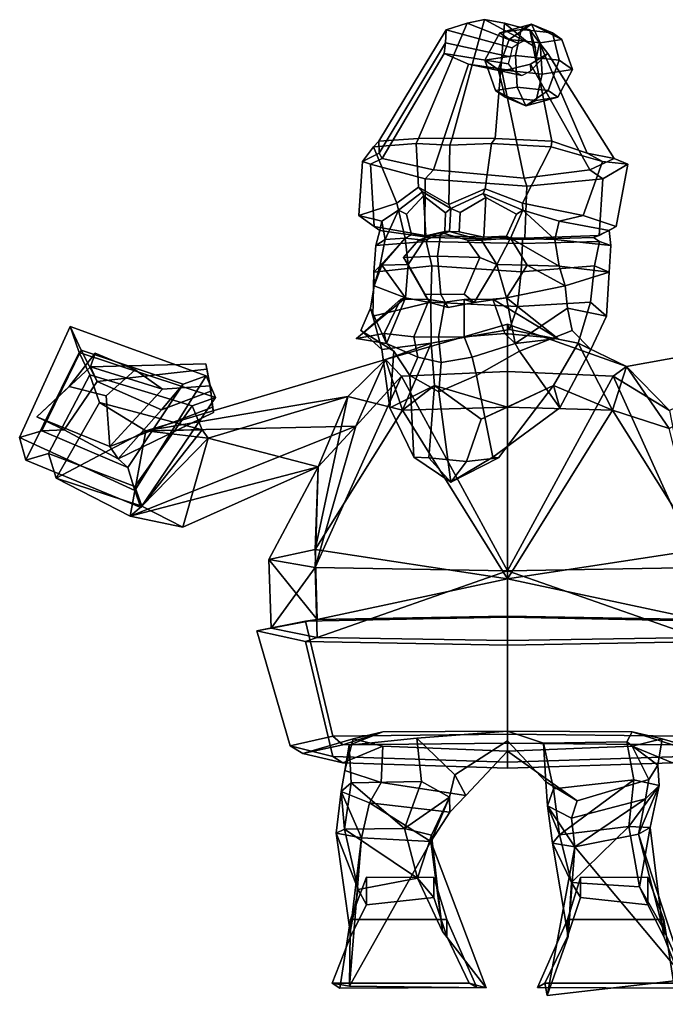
# Model space of a CAD drawing. Extents: x -241 to 240, y -157 to 321.
# Drawn here: x -240.7 to 76.1, y -156.7 to 321 of the extents above; entities that cross this region are included whole.
import ezdxf

# ---------------------------------------------------------------- set-up
doc = ezdxf.new("R2010")
doc.units = 0

msp = doc.modelspace()

# ---------------------------------------------------------------- linework, layer by layer
for p in [(-75.624939, 164.923309, 77.354546), (22.999159, 164.923309, 110.379585)]:
    msp.add_point(p)
for points in [[(-28.839527, 262.85379, 100.141022), (-12.964229, 320.978363, 52.643757), (-21.474333, 319.139984, 47.740852), (-45.243187, 262.733826, 86.808311)], [(-28.839527, 262.85379, 100.141022), (-7.7148, 262.733826, 99.374985), (-3.217687, 319.139984, 53.854233), (-12.964229, 320.978363, 52.643757)], [(6.503315, 310.490112, -5.656242), (3.861973, 309.255585, -6.25705), (-21.474333, 319.139984, 47.740852), (-12.964229, 320.978363, 52.643757)], [(6.503315, 310.490112, -5.656242), (-12.964229, 320.978363, 52.643757), (-3.217687, 319.139984, 53.854233), (8.973834, 309.255585, -4.545302)], [(-64.718674, 261.456726, 66.675636), (-45.243187, 262.733826, 86.808311), (-21.474333, 319.139984, 47.740852), (-31.727959, 315.989929, 40.789124)], [(-64.519157, 255.542114, 37.608246), (-64.718674, 261.456726, 66.675636), (-31.727959, 315.989929, 40.789124), (-32.086113, 309.501831, 33.422832)], [(0.547995, 307.140228, -6.880695), (-0.464653, 302.783264, -6.218626), (-32.086113, 309.501831, 33.422832), (-31.727959, 315.989929, 40.789124)], [(3.861973, 309.255585, -6.25705), (0.547995, 307.140228, -6.880695), (-31.727959, 315.989929, 40.789124), (-21.474333, 319.139984, 47.740852)], [(2.130138, 303.37088, 7.435005), (5.049961, 316.16214, -1.284581), (-5.541627, 314.533813, -12.513271), (-12.848656, 301.068085, -8.44475)], [(19.957224, 261.456726, 95.030014), (9.154582, 315.989929, 54.478962), (-3.217687, 319.139984, 53.854233), (-7.7148, 262.733826, 99.374985)], [(5.049961, 316.16214, -1.284581), (10.091737, 318.762573, -16.34104), (-5.541627, 314.533813, -12.513271)], [(-5.541627, 314.533813, -12.513271), (10.091737, 318.762573, -16.34104), (-0.91558, 311.277161, -26.328226)], [(8.973834, 309.255585, -4.545302), (-3.217687, 319.139984, 53.854233), (9.154582, 315.989929, 54.478962), (11.995106, 307.140228, -3.047538)], [(10.091737, 318.762573, -16.34104), (14.302074, 309.648804, -28.914547), (-0.91558, 311.277161, -26.328226)], [(2.130138, 303.37088, 7.435005), (23.651134, 301.068085, 3.777499), (20.267628, 314.533813, -3.870835), (5.049961, 316.16214, -1.284581)], [(5.049961, 316.16214, -1.284581), (20.267628, 314.533813, -3.870835), (10.091737, 318.762573, -16.34104)], [(37.302086, 255.542114, 71.703873), (13.876432, 309.501831, 48.813751), (9.154582, 315.989929, 54.478962), (19.957224, 261.456726, 95.030014)], [(11.995106, 307.140228, -3.047538), (9.154582, 315.989929, 54.478962), (13.876432, 309.501831, 48.813751), (12.40486, 302.783264, -1.909166)], [(10.091737, 318.762573, -16.34104), (24.893675, 311.277161, -17.685789), (14.302074, 309.648804, -28.914547)], [(20.267628, 314.533813, -3.870835), (24.893675, 311.277161, -17.685789), (10.091737, 318.762573, -16.34104)], [(-12.848656, 301.068085, -8.44475), (-5.541627, 314.533813, -12.513271), (-0.91558, 311.277161, -26.328226), (-6.306412, 296.462463, -27.982121)], [(-0.91558, 311.277161, -26.328226), (14.302074, 309.648804, -28.914547), (15.214598, 294.159637, -31.639652), (-6.306412, 296.462463, -27.982121)], [(24.893675, 311.277161, -17.685789), (30.193378, 296.462433, -15.759872), (15.214598, 294.159637, -31.639652), (14.302074, 309.648804, -28.914547)], [(23.651134, 301.068085, 3.777499), (30.193378, 296.462433, -15.759872), (24.893675, 311.277161, -17.685789), (20.267628, 314.533813, -3.870835)], [(-63.1446, 252.881866, 13.757261), (-64.519157, 255.542114, 37.608246), (-32.086113, 309.501831, 33.422832), (-32.651588, 304.26825, 27.388254)], [(-0.464653, 302.783264, -6.218626), (-1.358938, 299.268768, -5.710503), (-32.651588, 304.26825, 27.388254), (-32.086113, 309.501831, 33.422832)], [(12.40486, 302.783264, -1.909166), (13.876432, 309.501831, 48.813751), (17.961855, 304.26825, 44.336563), (12.812825, 299.268768, -0.964974)], [(50.56757, 252.881866, 51.83466), (17.961855, 304.26825, 44.336563), (13.876432, 309.501831, 48.813751), (37.302086, 255.542114, 71.703873)], [(-37.932961, 247.394714, 0.155358), (-63.1446, 252.881866, 13.757261), (-32.651588, 304.26825, 27.388254), (-20.768167, 299.152283, 25.653677)], [(-1.358938, 299.268768, -5.710503), (1.249002, 295.833252, -4.04776), (-20.768167, 299.152283, 25.653677), (-32.651588, 304.26825, 27.388254)], [(2.130138, 303.37088, 7.435005), (-12.848656, 301.068085, -8.44475), (-7.548937, 286.253387, -6.518764), (3.042652, 287.881714, 4.709927)], [(-12.848656, 301.068085, -8.44475), (-6.306412, 296.462463, -27.982121), (-2.92289, 282.996735, -20.333717), (-7.548937, 286.253387, -6.518764)], [(2.130138, 303.37088, 7.435005), (3.042652, 287.881714, 4.709927), (18.260317, 286.253387, 2.123672), (23.651134, 301.068085, 3.777499)], [(38.630772, 247.394714, 25.793316), (9.519251, 299.152283, 35.795658), (17.961855, 304.26825, 44.336563), (50.56757, 252.881866, 51.83466)], [(12.812825, 299.268768, -0.964974), (17.961855, 304.26825, 44.336563), (9.519251, 299.152283, 35.795658), (9.729479, 295.833252, -1.208004)], [(23.651134, 301.068085, 3.777499), (18.260317, 286.253387, 2.123672), (22.886364, 282.996704, -11.691282), (30.193378, 296.462433, -15.759872)], [(6.410688, 243.370392, -5.128223), (-37.932961, 247.394714, 0.155358), (-20.768167, 299.152283, 25.653677), (-4.465429, 295.705719, 27.263407)], [(1.249002, 295.833252, -4.04776), (5.329112, 293.518799, -2.149686), (-4.465429, 295.705719, 27.263407), (-20.768167, 299.152283, 25.653677)], [(-2.92289, 282.996735, -20.333717), (-6.306412, 296.462463, -27.982121), (15.214598, 294.159637, -31.639652), (12.294765, 281.368378, -22.920038)], [(6.410688, 243.370392, -5.128223), (-4.465429, 295.705719, 27.263407), (9.519251, 299.152283, 35.795658), (38.630772, 247.394714, 25.793316)], [(9.729479, 295.833252, -1.208004), (9.519251, 299.152283, 35.795658), (-4.465429, 295.705719, 27.263407), (5.329112, 293.518799, -2.149686)], [(22.886364, 282.996704, -11.691282), (12.294765, 281.368378, -22.920038), (15.214598, 294.159637, -31.639652), (30.193378, 296.462433, -15.759872)], [(3.042652, 287.881714, 4.709927), (-7.548937, 286.253387, -6.518764), (7.252962, 278.767975, -7.863525)], [(3.042652, 287.881714, 4.709927), (7.252962, 278.767975, -7.863525), (18.260317, 286.253387, 2.123672)], [(-7.548937, 286.253387, -6.518764), (-2.92289, 282.996735, -20.333717), (7.252962, 278.767975, -7.863525)], [(7.252962, 278.767975, -7.863525), (-2.92289, 282.996735, -20.333717), (12.294765, 281.368378, -22.920038)], [(18.260317, 286.253387, 2.123672), (7.252962, 278.767975, -7.863525), (22.886364, 282.996704, -11.691282)], [(7.252962, 278.767975, -7.863525), (12.294765, 281.368378, -22.920038), (22.886364, 282.996704, -11.691282)], [(-46.411213, 260.33783, 91.52047), (-45.243187, 262.733826, 86.808311), (-64.718674, 261.456726, 66.675636), (-67.336288, 258.647583, 70.580162)], [(-29.949877, 259.416138, 103.456902), (-28.839527, 262.85379, 100.141022), (-45.243187, 262.733826, 86.808311), (-46.411213, 260.33783, 91.52047)], [(-29.949877, 259.416138, 103.456902), (-9.619927, 260.33783, 103.840317), (-7.7148, 262.733826, 99.374985), (-28.839527, 262.85379, 100.141022)], [(-9.619927, 260.33783, 103.840317), (19.695728, 258.647583, 99.723503), (19.957224, 261.456726, 95.030014), (-7.7148, 262.733826, 99.374985)], [(-55.88533, 231.023346, 80.182617), (-67.336288, 258.647583, 70.580162), (-72.799278, 251.447357, 36.200291), (-74.548943, 224.981628, 54.170898)], [(-67.336288, 258.647583, 70.580162), (-64.718674, 261.456726, 66.675636), (-64.519157, 255.542114, 37.608246), (-72.799278, 251.447357, 36.200291)], [(-45.319946, 238.94989, 95.683983), (-46.411213, 260.33783, 91.52047), (-67.336288, 258.647583, 70.580162), (-55.88533, 231.023346, 80.182617)], [(-30.424686, 230.504211, 104.874847), (-29.949877, 259.416138, 103.456902), (-46.411213, 260.33783, 91.52047), (-45.319946, 238.94989, 95.683983)], [(-30.424686, 230.504211, 104.874847), (-12.630617, 238.143799, 106.680328), (-9.619927, 260.33783, 103.840317), (-29.949877, 259.416138, 103.456902)], [(-12.630617, 238.143799, 106.680328), (5.59822, 231.023346, 100.770866), (19.695728, 258.647583, 99.723503), (-9.619927, 260.33783, 103.840317)], [(5.59822, 231.023346, 100.770866), (35.335484, 224.981628, 90.966545), (44.760387, 251.447357, 75.566048), (19.695728, 258.647583, 99.723503)], [(19.695728, 258.647583, 99.723503), (44.760387, 251.447357, 75.566048), (37.302086, 255.542114, 71.703873), (19.957224, 261.456726, 95.030014)], [(-72.799278, 251.447357, 36.200291), (-64.519157, 255.542114, 37.608246), (-63.1446, 252.881866, 13.757261), (-68.883133, 250.170593, 10.252462)], [(44.760387, 251.447357, 75.566048), (57.259499, 250.170593, 52.492294), (50.56757, 252.881866, 51.83466), (37.302086, 255.542114, 71.703873)], [(-74.548943, 224.981628, 54.170898), (-72.799278, 251.447357, 36.200291), (-68.883133, 250.170593, 10.252462), (-66.987961, 219.605164, 17.188049)], [(-68.883133, 250.170593, 10.252462), (-63.1446, 252.881866, 13.757261), (-37.932961, 247.394714, 0.155358), (-42.04549, 243.042969, -4.974945)], [(-66.987961, 219.605164, 17.188049), (-68.883133, 250.170593, 10.252462), (-42.04549, 243.042969, -4.974945), (-42.145973, 215.33374, -1.855186)], [(35.335484, 224.981628, 90.966545), (51.569935, 219.605164, 56.888077), (57.259499, 250.170593, 52.492294), (44.760387, 251.447357, 75.566048)], [(57.259499, 250.170593, 52.492294), (45.003445, 243.042969, 24.174063), (38.630772, 247.394714, 25.793316), (50.56757, 252.881866, 51.83466)], [(51.569935, 219.605164, 56.888077), (43.204979, 215.33374, 26.725239), (45.003445, 243.042969, 24.174063), (57.259499, 250.170593, 52.492294)], [(-42.04549, 243.042969, -4.974945), (-37.932961, 247.394714, 0.155358), (6.410688, 243.370392, -5.128223), (7.786058, 239.493286, -9.235548)], [(45.003445, 243.042969, 24.174063), (7.786058, 239.493286, -9.235548), (6.410688, 243.370392, -5.128223), (38.630772, 247.394714, 25.793316)], [(-45.319946, 238.94989, 95.683983), (-55.88533, 231.023346, 80.182617), (-55.090706, 227.624817, 78.73143), (-43.398869, 236.651062, 94.887306)], [(-30.424686, 230.504211, 104.874847), (-45.319946, 238.94989, 95.683983), (-43.398869, 236.651062, 94.887306), (-29.517487, 228.45105, 102.165634)], [(-42.145973, 215.33374, -1.855186), (-42.04549, 243.042969, -4.974945), (7.786058, 239.493286, -9.235548), (6.790228, 213.885559, -6.26166)], [(43.204979, 215.33374, 26.725239), (6.790228, 213.885559, -6.26166), (7.786058, 239.493286, -9.235548), (45.003445, 243.042969, 24.174063)], [(-42.847645, 234.604797, 92.425957), (-43.398869, 236.651062, 94.887306), (-55.090706, 227.624817, 78.73143), (-51.211945, 225.67337, 79.81073)], [(-41.778881, 215.037842, 92.066635), (-42.847645, 234.604797, 92.425957), (-51.211945, 225.67337, 79.81073), (-48.766399, 215.671326, 84.308014)], [(-42.847645, 234.604797, 92.425957), (-32.000175, 226.343018, 98.289291), (-29.517487, 228.45105, 102.165634), (-43.398869, 236.651062, 94.887306)], [(-32.000175, 226.343018, 98.289291), (-42.847645, 234.604797, 92.425957), (-41.778881, 215.037842, 92.066635), (-32.438007, 217.291138, 99.596802)], [(-30.424686, 230.504211, 104.874847), (-29.517487, 228.45105, 102.165634), (-13.684564, 235.845032, 104.887444), (-12.630617, 238.143799, 106.680328)], [(-12.341419, 233.899017, 102.472656), (-13.684564, 235.845032, 104.887444), (-29.517487, 228.45105, 102.165634), (-24.826368, 226.472656, 100.873924)], [(-12.630617, 238.143799, 106.680328), (-13.684564, 235.845032, 104.887444), (5.83772, 227.624817, 99.133789), (5.59822, 231.023346, 100.770866)], [(-12.341419, 233.899017, 102.472656), (2.661192, 225.645447, 95.207596), (5.83772, 227.624817, 99.133789), (-13.684564, 235.845032, 104.887444)], [(-63.224148, 222.360321, 58.66441), (-55.090706, 227.624817, 78.73143), (-55.88533, 231.023346, 80.182617), (-74.548943, 224.981628, 54.170898)], [(-24.826368, 226.472656, 100.873924), (-25.334208, 217.045776, 102.390503), (-13.236749, 214.389465, 100.998711), (-12.341419, 233.899017, 102.472656)], [(-13.236749, 214.389465, 100.998711), (-2.15793, 215.014069, 98.028419), (2.661192, 225.645447, 95.207596), (-12.341419, 233.899017, 102.472656)], [(23.588356, 222.360321, 87.734245), (35.335484, 224.981628, 90.966545), (5.59822, 231.023346, 100.770866), (5.83772, 227.624817, 99.133789)], [(-74.548943, 224.981628, 54.170898), (-66.987961, 219.605164, 17.188049), (-64.28492, 217.667969, 19.526052), (-63.224148, 222.360321, 58.66441)], [(-61.652534, 213.282532, 60.183868), (-55.090706, 227.624817, 78.73143), (-63.224148, 222.360321, 58.66441)], [(-51.808804, 213.8927, 84.457558), (-55.090706, 227.624817, 78.73143), (-61.652534, 213.282532, 60.183868)], [(-48.766399, 215.671326, 84.308014), (-51.211945, 225.67337, 79.81073), (-55.090706, 227.624817, 78.73143), (-51.808804, 213.8927, 84.457558)], [(-32.438007, 217.291138, 99.596802), (-30.058828, 217.232605, 103.782265), (-29.517487, 228.45105, 102.165634), (-32.000175, 226.343018, 98.289291)], [(-25.334208, 217.045776, 102.390503), (-24.826368, 226.472656, 100.873924), (-29.517487, 228.45105, 102.165634), (-30.058828, 217.232605, 103.782265)], [(-2.15793, 215.014069, 98.028419), (-0.230615, 213.8927, 101.728912), (5.83772, 227.624817, 99.133789), (2.661192, 225.645447, 95.207596)], [(-0.230615, 213.8927, 101.728912), (21.418648, 213.282532, 88.000893), (5.83772, 227.624817, 99.133789)], [(21.418648, 213.282532, 88.000893), (23.588356, 222.360321, 87.734245), (5.83772, 227.624817, 99.133789)], [(35.335484, 224.981628, 90.966545), (23.588356, 222.360321, 87.734245), (48.004028, 217.667969, 57.126873), (51.569935, 219.605164, 56.888077)], [(-63.224148, 222.360321, 58.66441), (-64.28492, 217.667969, 19.526052), (-66.230522, 210.339478, 20.598412), (-61.652534, 213.282532, 60.183868)], [(23.588356, 222.360321, 87.734245), (21.418648, 213.282532, 88.000893), (48.91153, 210.339478, 59.154617), (48.004028, 217.667969, 57.126873)], [(-66.987961, 219.605164, 17.188049), (-42.145973, 215.33374, -1.855186), (-40.040752, 214.283691, 0.002449), (-64.28492, 217.667969, 19.526052)], [(-66.230522, 210.339478, 20.598412), (-64.28492, 217.667969, 19.526052), (-40.040752, 214.283691, 0.002449), (-41.56398, 212.260742, -2.731045)], [(-35.931385, 205.141357, 122.133469), (-34.401608, 216.694946, 117.565025), (-45.320698, 213.059845, 110.41964), (-52.570259, 204.58075, 109.783669)], [(-41.778881, 215.037842, 92.066635), (-48.766399, 215.671326, 84.308014), (-51.808804, 213.8927, 84.457558), (-42.484562, 212.983704, 94.277626)], [(-34.401608, 216.694946, 117.565025), (-30.058828, 217.232605, 103.782265), (-42.484562, 212.983704, 94.277626), (-45.320698, 213.059845, 110.41964)], [(-41.778881, 215.037842, 92.066635), (-42.484562, 212.983704, 94.277626), (-30.058828, 217.232605, 103.782265), (-32.438007, 217.291138, 99.596802)], [(-42.145973, 215.33374, -1.855186), (6.790228, 213.885559, -6.26166), (5.626699, 213.34668, -2.786966), (-40.040752, 214.283691, 0.002449)], [(-35.931385, 205.141357, 122.133469), (-15.210773, 204.58075, 122.293777), (-21.381449, 213.059845, 118.435883), (-34.401608, 216.694946, 117.565025)], [(-34.401608, 216.694946, 117.565025), (-21.381449, 213.059845, 118.435883), (-14.415111, 212.983704, 103.676895), (-30.058828, 217.232605, 103.782265)], [(-13.236749, 214.389465, 100.998711), (-25.334208, 217.045776, 102.390503), (-30.058828, 217.232605, 103.782265), (-14.415111, 212.983704, 103.676895)], [(-13.236749, 214.389465, 100.998711), (-14.415111, 212.983704, 103.676895), (-0.230615, 213.8927, 101.728912), (-2.15793, 215.014069, 98.028419)], [(43.204979, 215.33374, 26.725239), (40.405617, 214.283691, 26.940535), (5.626699, 213.34668, -2.786966), (6.790228, 213.885559, -6.26166)], [(51.569935, 219.605164, 56.888077), (48.004028, 217.667969, 57.126873), (40.405617, 214.283691, 26.940535), (43.204979, 215.33374, 26.725239)], [(48.91153, 210.339478, 59.154617), (43.267769, 212.260742, 25.67552), (40.405617, 214.283691, 26.940535), (48.004028, 217.667969, 57.126873)], [(-61.652534, 213.282532, 60.183868), (-66.230522, 210.339478, 20.598412), (-67.18821, 197.296478, 23.389795), (-64.164604, 200.197144, 59.995853)], [(-67.18821, 197.296478, 23.389795), (-66.230522, 210.339478, 20.598412), (-41.56398, 212.260742, -2.731045), (-38.709347, 200.496643, -2.611771)], [(-64.164604, 200.197144, 59.995853), (-51.808804, 213.8927, 84.457558), (-61.652534, 213.282532, 60.183868)], [(-63.334305, 200.747314, 84.770477), (-51.808804, 213.8927, 84.457558), (-64.164604, 200.197144, 59.995853)], [(-63.334305, 200.747314, 84.770477), (-50.418747, 201.078827, 92.280342), (-51.808804, 213.8927, 84.457558)], [(-52.570259, 204.58075, 109.783669), (-45.320698, 213.059845, 110.41964), (-42.484562, 212.983704, 94.277626), (-50.418747, 201.078827, 92.280342)], [(-50.418747, 201.078827, 92.280342), (-42.484562, 212.983704, 94.277626), (-51.808804, 213.8927, 84.457558)], [(-41.56398, 212.260742, -2.731045), (-40.040752, 214.283691, 0.002449), (5.626699, 213.34668, -2.786966), (5.629804, 211.300049, -2.796238)], [(-38.709347, 200.496643, -2.611771), (-41.56398, 212.260742, -2.731045), (5.629804, 211.300049, -2.796238), (4.908136, 197.533691, -0.641095)], [(-15.210773, 204.58075, 122.293777), (-6.878093, 201.078827, 106.860268), (-14.415111, 212.983704, 103.676895), (-21.381449, 213.059845, 118.435883)], [(-6.878093, 201.078827, 106.860268), (-0.230615, 213.8927, 101.728912), (-14.415111, 212.983704, 103.676895)], [(7.955442, 200.747314, 108.642395), (-0.230615, 213.8927, 101.728912), (-6.878093, 201.078827, 106.860268)], [(7.955442, 200.747314, 108.642395), (23.537392, 200.197144, 89.363541), (-0.230615, 213.8927, 101.728912)], [(23.537392, 200.197144, 89.363541), (21.418648, 213.282532, 88.000893), (-0.230615, 213.8927, 101.728912)], [(40.916943, 200.496643, 24.051706), (4.908136, 197.533691, -0.641095), (5.629804, 211.300049, -2.796238), (43.267769, 212.260742, 25.67552)], [(43.267769, 212.260742, 25.67552), (5.629804, 211.300049, -2.796238), (5.626699, 213.34668, -2.786966), (40.405617, 214.283691, 26.940535)], [(21.418648, 213.282532, 88.000893), (23.537392, 200.197144, 89.363541), (47.995155, 197.296478, 61.959835), (48.91153, 210.339478, 59.154617)], [(47.995155, 197.296478, 61.959835), (40.916943, 200.496643, 24.051706), (43.267769, 212.260742, 25.67552), (48.91153, 210.339478, 59.154617)], [(-67.073341, 190.657532, 59.026268), (-63.334305, 200.747314, 84.770477), (-64.164604, 200.197144, 59.995853)], [(-51.739758, 184.778015, 86.351761), (-63.334305, 200.747314, 84.770477), (-67.073341, 190.657532, 59.026268)], [(-51.739758, 184.778015, 86.351761), (-50.418747, 201.078827, 92.280342), (-63.334305, 200.747314, 84.770477)], [(-34.356636, 186.366089, 117.430725), (-35.931385, 205.141357, 122.133469), (-52.570259, 204.58075, 109.783669), (-42.432228, 186.579102, 109.188301)], [(-42.432228, 186.579102, 109.188301), (-52.570259, 204.58075, 109.783669), (-50.418747, 201.078827, 92.280342), (-39.789692, 182.509308, 96.730362)], [(-39.789692, 182.509308, 96.730362), (-50.418747, 201.078827, 92.280342), (-51.739758, 184.778015, 86.351761)], [(-34.356636, 186.366089, 117.430725), (-22.945955, 186.579102, 115.713425), (-15.210773, 204.58075, 122.293777), (-35.931385, 205.141357, 122.133469)], [(-22.945955, 186.579102, 115.713425), (-18.043579, 182.509308, 104.012215), (-6.878093, 201.078827, 106.860268), (-15.210773, 204.58075, 122.293777)], [(-18.043579, 182.509308, 104.012215), (-2.25332, 184.778015, 102.922676), (-6.878093, 201.078827, 106.860268)], [(-2.25332, 184.778015, 102.922676), (7.955442, 200.747314, 108.642395), (-6.878093, 201.078827, 106.860268)], [(-2.25332, 184.778015, 102.922676), (26.443459, 190.657532, 90.341087), (7.955442, 200.747314, 108.642395)], [(26.443459, 190.657532, 90.341087), (23.537392, 200.197144, 89.363541), (7.955442, 200.747314, 108.642395)], [(-68.856712, 179.757019, 59.295021), (-67.073341, 190.657532, 59.026268), (-67.18821, 197.296478, 23.389795), (-67.608833, 175.85965, 26.020164)], [(-67.608833, 175.85965, 26.020164), (-67.18821, 197.296478, 23.389795), (-38.709347, 200.496643, -2.611771), (-39.216194, 182.711273, 1.398377)], [(-64.164604, 200.197144, 59.995853), (-67.18821, 197.296478, 23.389795), (-67.073341, 190.657532, 59.026268)], [(-39.216194, 182.711273, 1.398377), (-38.709347, 200.496643, -2.611771), (4.908136, 197.533691, -0.641095), (3.179406, 180.464233, 4.521488)], [(38.906708, 182.711273, 27.558434), (3.179406, 180.464233, 4.521488), (4.908136, 197.533691, -0.641095), (40.916943, 200.496643, 24.051706)], [(23.537392, 200.197144, 89.363541), (26.443459, 190.657532, 90.341087), (47.995155, 197.296478, 61.959835)], [(27.705376, 179.757019, 91.629585), (46.746983, 175.85965, 64.313095), (47.995155, 197.296478, 61.959835), (26.443459, 190.657532, 90.341087)], [(46.746983, 175.85965, 64.313095), (38.906708, 182.711273, 27.558434), (40.916943, 200.496643, 24.051706), (47.995155, 197.296478, 61.959835)], [(-68.856712, 179.757019, 59.295021), (-60.906055, 162.362579, 91.340042), (-51.739758, 184.778015, 86.351761), (-67.073341, 190.657532, 59.026268)], [(-34.356636, 186.366089, 117.430725), (-42.432228, 186.579102, 109.188301), (-39.789692, 182.509308, 96.730362), (-30.845036, 180.07486, 106.13015)], [(-34.356636, 186.366089, 117.430725), (-30.845036, 180.07486, 106.13015), (-18.043579, 182.509308, 104.012215), (-22.945955, 186.579102, 115.713425)], [(27.705376, 179.757019, 91.629585), (26.443459, 190.657532, 90.341087), (-2.25332, 184.778015, 102.922676), (2.060703, 162.362579, 112.424942)], [(-53.960323, 184.183105, 100.435028), (-51.739758, 184.778015, 86.351761), (-75.624939, 164.923309, 77.354546)], [(-75.624939, 164.923309, 77.354546), (-51.739758, 184.778015, 86.351761), (-60.906055, 162.362579, 91.340042)], [(-62.127754, 167.304688, 101.277649), (-53.960323, 184.183105, 100.435028), (-75.624939, 164.923309, 77.354546)], [(-63.220478, 159.518372, 32.845654), (-67.608833, 175.85965, 26.020164), (-39.216194, 182.711273, 1.398377), (-39.158516, 162.648193, 29.847424)], [(-40.065578, 183.928162, 105.227341), (-53.960323, 184.183105, 100.435028), (-62.127754, 167.304688, 101.277649), (-47.645065, 165.626831, 115.387962)], [(-53.960323, 184.183105, 100.435028), (-40.065578, 183.928162, 105.227341), (-39.789692, 182.509308, 96.730362), (-51.739758, 184.778015, 86.351761)], [(-47.645065, 165.626831, 115.387962), (-35.546898, 165.463928, 120.171524), (-32.400501, 182.678223, 110.775299), (-40.065578, 183.928162, 105.227341)], [(-32.400501, 182.678223, 110.775299), (-30.845036, 180.07486, 106.13015), (-39.789692, 182.509308, 96.730362), (-40.065578, 183.928162, 105.227341)], [(-39.158516, 162.648193, 29.847424), (-39.216194, 182.711273, 1.398377), (3.179406, 180.464233, 4.521488), (-0.79688, 169.312134, 10.713979)], [(-23.00769, 165.626831, 123.637978), (-22.94014, 183.928162, 110.961929), (-32.400501, 182.678223, 110.775299), (-35.546898, 165.463928, 120.171524)], [(-32.400501, 182.678223, 110.775299), (-22.94014, 183.928162, 110.961929), (-18.043579, 182.509308, 104.012215), (-30.845036, 180.07486, 106.13015)], [(-22.94014, 183.928162, 110.961929), (-23.00769, 165.626831, 123.637978), (-2.948296, 167.304688, 121.094345), (-8.961358, 184.183105, 115.503281)], [(-8.961358, 184.183105, 115.503281), (-2.25332, 184.778015, 102.922676), (-18.043579, 182.509308, 104.012215), (-22.94014, 183.928162, 110.961929)], [(-8.961358, 184.183105, 115.503281), (22.999159, 164.923309, 110.379585), (-2.25332, 184.778015, 102.922676)], [(-2.948296, 167.304688, 121.094345), (22.999159, 164.923309, 110.379585), (-8.961358, 184.183105, 115.503281)], [(22.999159, 164.923309, 110.379585), (2.060703, 162.362579, 112.424942), (-2.25332, 184.778015, 102.922676)], [(32.812206, 162.648193, 38.693169), (-0.79688, 169.312134, 10.713979), (3.179406, 180.464233, 4.521488), (38.906708, 182.711273, 27.558434)], [(39.13327, 159.518372, 67.119598), (32.812206, 162.648193, 38.693169), (38.906708, 182.711273, 27.558434), (46.746983, 175.85965, 64.313095)], [(-68.856712, 179.757019, 59.295021), (-73.602379, 168.704865, 61.741566), (-57.46204, 158.616516, 83.206551), (-60.906055, 162.362579, 91.340042)], [(-63.220478, 159.518372, 32.845654), (-73.602379, 168.704865, 61.741566), (-68.856712, 179.757019, 59.295021), (-67.608833, 175.85965, 26.020164)], [(27.705376, 179.757019, 91.629585), (2.060703, 162.362579, 112.424942), (4.209087, 158.616516, 103.857605), (30.0208, 168.704865, 96.440582)], [(39.13327, 159.518372, 67.119598), (46.746983, 175.85965, 64.313095), (27.705376, 179.757019, 91.629585), (30.0208, 168.704865, 96.440582)], [(-240.69281, 116.362701, 118.086754), (-215.884094, 170.750916, 101.033836), (-211.491867, 158.044281, 71.559891), (-237.528244, 105.278503, 87.036118)], [(-240.69281, 116.362701, 118.086754), (-229.79689, 119.678192, 118.274666), (-210.455765, 159.217712, 105.809883), (-215.884094, 170.750916, 101.033836)], [(-144.706421, 135.979248, 87.764656), (-211.491867, 158.044281, 71.559891), (-215.884094, 170.750916, 101.033836), (-149.363159, 146.569885, 118.803574)], [(-149.363159, 146.569885, 118.803574), (-215.884094, 170.750916, 101.033836), (-210.455765, 159.217712, 105.809883), (-160.607773, 142.562439, 118.817711)], [(-60.906055, 162.362579, 91.340042), (-62.127754, 167.304688, 101.277649), (-75.624939, 164.923309, 77.354546)], [(-57.46204, 158.616516, 83.206551), (-73.602379, 168.704865, 61.741566), (-63.220478, 159.518372, 32.845654), (-59.287437, 130.862762, 52.839348)], [(-47.645065, 165.626831, 115.387962), (-62.127754, 167.304688, 101.277649), (-60.906055, 162.362579, 91.340042), (-45.628613, 155.761383, 106.2117)], [(-1.769159, 171.83075, 7.656127), (-1.77885, 148.654846, -44.956768), (-53.590374, 146.346008, -34.732693), (-61.440628, 154.545044, 4.368798)], [(-1.769159, 171.83075, 7.656127), (-61.440628, 154.545044, 4.368798), (-39.158516, 162.648193, 29.847424), (-0.79688, 169.312134, 10.713979)], [(-23.00769, 165.626831, 123.637978), (-19.091656, 155.761383, 115.097801), (2.060703, 162.362579, 112.424942), (-2.948296, 167.304688, 121.094345)], [(2.060703, 162.362579, 112.424942), (22.999159, 164.923309, 110.379585), (-2.948296, 167.304688, 121.094345)], [(-1.769159, 171.83075, 7.656127), (56.553532, 151.082581, 4.897867), (50.107563, 146.346008, -34.732693), (-1.77885, 148.654846, -44.956768)], [(-0.79688, 169.312134, 10.713979), (32.812206, 162.648193, 38.693169), (56.553532, 151.082581, 4.897867), (-1.769159, 171.83075, 7.656127)], [(4.209087, 158.616516, 103.857605), (23.953281, 130.862762, 80.713142), (39.13327, 159.518372, 67.119598), (30.0208, 168.704865, 96.440582)], [(77.471588, 120.888123, 45.028408), (166.041794, 170.932648, 26.553713), (56.553532, 151.082581, 4.897867)], [(77.669525, 129.613861, -30.994606), (56.553532, 151.082581, 4.897867), (166.041794, 170.932648, 26.553713)], [(-59.287437, 130.862762, 52.839348), (-63.220478, 159.518372, 32.845654), (-39.158516, 162.648193, 29.847424), (-37.430305, 141.890411, 58.817307)], [(-61.440628, 154.545044, 4.368798), (-53.19817, 129.862305, 64.476288), (-39.158516, 162.648193, 29.847424)], [(-53.19817, 129.862305, 64.476288), (-37.430305, 141.890411, 58.817307), (-39.158516, 162.648193, 29.847424)], [(-35.546898, 165.463928, 120.171524), (-47.645065, 165.626831, 115.387962), (-45.628613, 155.761383, 106.2117), (-34.149837, 153.12146, 115.99942)], [(-35.546898, 165.463928, 120.171524), (-34.149837, 153.12146, 115.99942), (-19.091656, 155.761383, 115.097801), (-23.00769, 165.626831, 123.637978)], [(23.953281, 130.862762, 80.713142), (20.754885, 141.890411, 68.894058), (32.812206, 162.648193, 38.693169), (39.13327, 159.518372, 67.119598)], [(49.740845, 129.862305, 64.47628), (32.812206, 162.648193, 38.693169), (20.754885, 141.890411, 68.894058)], [(56.553532, 151.082581, 4.897867), (32.812206, 162.648193, 38.693169), (49.740845, 129.862305, 64.47628)], [(-237.528244, 105.278503, 87.036118), (-211.491867, 158.044281, 71.559891), (-206.233887, 147.061951, 76.118942), (-226.456375, 108.607727, 87.241226)], [(-218.776657, 120.135529, 113.482552), (-202.689148, 143.821594, 107.136261), (-210.455765, 159.217712, 105.809883), (-229.79689, 119.678192, 118.274666)], [(-144.706421, 135.979248, 87.764656), (-156.13681, 131.865875, 87.793144), (-206.233887, 147.061951, 76.118942), (-211.491867, 158.044281, 71.559891)], [(-171.122864, 130.007874, 113.718781), (-160.607773, 142.562439, 118.817711), (-210.455765, 159.217712, 105.809883), (-202.689148, 143.821594, 107.136261)], [(-49.466221, 146.746155, 107.65004), (-45.628613, 155.761383, 106.2117), (-60.906055, 162.362579, 91.340042), (-57.46204, 158.616516, 83.206551)], [(-47.523643, 106.773376, 91.817841), (-49.466221, 146.746155, 107.65004), (-57.46204, 158.616516, 83.206551), (-59.287437, 130.862762, 52.839348)], [(-16.894053, 146.746155, 118.557083), (4.209087, 158.616516, 103.857605), (2.060703, 162.362579, 112.424942), (-19.091656, 155.761383, 115.097801)], [(-8.910892, 106.773376, 104.74762), (23.953281, 130.862762, 80.713142), (4.209087, 158.616516, 103.857605), (-16.894053, 146.746155, 118.557083)], [(-216.322113, 141.440094, 204.358673), (-203.631653, 157.627869, 211.601822), (-205.8965, 150.931458, 142.893616), (-232.236465, 126.538025, 148.428146)], [(-198.230972, 136.876648, 218.47197), (-184.013412, 149.549072, 215.087402), (-203.631653, 157.627869, 211.601822), (-216.322113, 141.440094, 204.358673)], [(-184.013412, 149.549072, 215.087402), (-170.701324, 140.079163, 162.798996), (-205.8965, 150.931458, 142.893616), (-203.631653, 157.627869, 211.601822)], [(-79.871857, 136.441528, 52.190922), (-61.440628, 154.545044, 4.368798), (-178.860764, 119.614441, -2.984252)], [(-75.929054, 121.997559, -26.761574), (-178.860764, 119.614441, -2.984252), (-61.440628, 154.545044, 4.368798)], [(-79.871857, 136.441528, 52.190922), (-53.19817, 129.862305, 64.476288), (-61.440628, 154.545044, 4.368798)], [(-75.929054, 121.997559, -26.761574), (-61.440628, 154.545044, 4.368798), (-53.590374, 146.346008, -34.732693)], [(-35.353916, 138.78949, 119.595215), (-34.149837, 153.12146, 115.99942), (-45.628613, 155.761383, 106.2117), (-49.466221, 146.746155, 107.65004)], [(-35.353916, 138.78949, 119.595215), (-16.894053, 146.746155, 118.557083), (-19.091656, 155.761383, 115.097801), (-34.149837, 153.12146, 115.99942)], [(-232.236465, 126.538025, 148.428146), (-205.8965, 150.931458, 142.893616), (-202.689148, 143.821594, 107.136261), (-218.776657, 120.135529, 113.482552)], [(-149.371506, 152.430084, 160.591278), (-148.904282, 149.841187, 147.920776), (-202.689148, 143.821594, 107.136261), (-205.8965, 150.931458, 142.893616)], [(-147.382111, 141.683289, 163.727951), (-149.371506, 152.430084, 160.591278), (-205.8965, 150.931458, 142.893616), (-170.701324, 140.079163, 162.798996)], [(-147.037308, 139.072449, 151.038788), (-171.122864, 130.007874, 113.718781), (-202.689148, 143.821594, 107.136261), (-148.904282, 149.841187, 147.920776)], [(-198.230972, 136.876648, 218.47197), (-196.44902, 112.067566, 154.128311), (-170.701324, 140.079163, 162.798996), (-184.013412, 149.549072, 215.087402)], [(-147.382111, 141.683289, 163.727951), (-147.037308, 139.072449, 151.038788), (-148.904282, 149.841187, 147.920776), (-149.371506, 152.430084, 160.591278)], [(-1.681928, 51.206116, -102.115181), (-53.590374, 146.346008, -34.732693), (-1.77885, 148.654846, -44.956768)], [(-1.681928, 51.206116, -102.115181), (-1.77885, 148.654846, -44.956768), (50.107563, 146.346008, -34.732693)], [(77.471588, 120.888123, 45.028408), (56.553532, 151.082581, 4.897867), (49.740845, 129.862305, 64.47628)], [(77.669525, 129.613861, -30.994606), (50.107563, 146.346008, -34.732693), (56.553532, 151.082581, 4.897867)], [(-226.456375, 108.607727, 87.241226), (-206.233887, 147.061951, 76.118942), (-201.516724, 133.480042, 42.944763), (-222.813232, 96.534454, 53.396683)], [(-201.516724, 133.480042, 42.944763), (-206.233887, 147.061951, 76.118942), (-156.13681, 131.865875, 87.793144), (-151.260818, 120.200348, 53.958279)], [(-184.269547, 90.476715, 135.30954), (-149.363159, 146.569885, 118.803574), (-160.607773, 142.562439, 118.817711), (-187.583694, 101.684784, 130.913895)], [(-181.200638, 82.121765, 102.318146), (-144.706421, 135.979248, 87.764656), (-149.363159, 146.569885, 118.803574), (-184.269547, 90.476715, 135.30954)], [(-95.831055, 52.799011, -66.260246), (-53.590374, 146.346008, -34.732693), (-1.681928, 51.206116, -102.115181)], [(-95.831055, 52.799011, -66.260246), (-75.929054, 121.997559, -26.761574), (-53.590374, 146.346008, -34.732693)], [(-29.478613, 94.468506, 102.049538), (-35.353916, 138.78949, 119.595215), (-49.466221, 146.746155, 107.65004), (-47.523643, 106.773376, 91.817841)], [(-29.478613, 94.468506, 102.049538), (-8.910892, 106.773376, 104.74762), (-16.894053, 146.746155, 118.557083), (-35.353916, 138.78949, 119.595215)], [(92.467201, 52.799011, -66.260254), (-1.681928, 51.206116, -102.115181), (50.107563, 146.346008, -34.732693)], [(92.467201, 52.799011, -66.260254), (50.107563, 146.346008, -34.732693), (77.669525, 129.613861, -30.994606)], [(-198.230972, 136.876648, 218.47197), (-216.322113, 141.440094, 204.358673), (-232.236465, 126.538025, 148.428146), (-196.44902, 112.067566, 154.128311)], [(-146.217773, 131.204865, 166.808136), (-147.382111, 141.683289, 163.727951), (-170.701324, 140.079163, 162.798996), (-196.44902, 112.067566, 154.128311)], [(-192.371582, 105.987854, 119.946609), (-187.583694, 101.684784, 130.913895), (-160.607773, 142.562439, 118.817711), (-171.122864, 130.007874, 113.718781)], [(-145.760437, 128.606384, 154.09877), (-192.371582, 105.987854, 119.946609), (-171.122864, 130.007874, 113.718781), (-147.037308, 139.072449, 151.038788)], [(-146.217773, 131.204865, 166.808136), (-145.760437, 128.606384, 154.09877), (-147.037308, 139.072449, 151.038788), (-147.382111, 141.683289, 163.727951)], [(-47.523643, 106.773376, 91.817841), (-59.287437, 130.862762, 52.839348), (-37.430305, 141.890411, 58.817307), (-40.174873, 106.529053, 77.489929)], [(-1.681934, 131.250061, 74.092323), (-37.430305, 141.890411, 58.817307), (-53.19817, 129.862305, 64.476288)], [(-40.174873, 106.529053, 77.489929), (-37.430305, 141.890411, 58.817307), (-14.557869, 125.370728, 57.491077), (-21.831005, 104.645142, 79.211159)], [(-14.557869, 125.370728, 57.491077), (-37.430305, 141.890411, 58.817307), (-1.681934, 131.250061, 74.092323)], [(-6.149642, 106.529053, 88.883537), (-21.831005, 104.645142, 79.211159), (-14.557869, 125.370728, 57.491077), (20.754885, 141.890411, 68.894058)], [(-14.557869, 125.370728, 57.491077), (-1.681934, 131.250061, 74.092323), (20.754885, 141.890411, 68.894058)], [(-8.910892, 106.773376, 104.74762), (-6.149642, 106.529053, 88.883537), (20.754885, 141.890411, 68.894058), (23.953281, 130.862762, 80.713142)], [(-1.681934, 131.250061, 74.092323), (49.740845, 129.862305, 64.47628), (20.754885, 141.890411, 68.894058)], [(-181.200638, 82.121765, 102.318146), (-184.255173, 92.503082, 98.248657), (-156.13681, 131.865875, 87.793144), (-144.706421, 135.979248, 87.764656)], [(-79.871857, 136.441528, 52.190922), (-178.860764, 119.614441, -2.984252), (-148.246964, 116.150452, 40.165878)], [(-94.480621, 102.101044, 13.678493), (-79.871857, 136.441528, 52.190922), (-148.246964, 116.150452, 40.165878)], [(-95.831062, 61.532089, 94.748459), (-79.871857, 136.441528, 52.190922), (-94.480621, 102.101044, 13.678493)], [(-95.831062, 61.532089, 94.748459), (-53.19817, 129.862305, 64.476288), (-79.871857, 136.441528, 52.190922)], [(-222.813232, 96.534454, 53.396683), (-201.516724, 133.480042, 42.944763), (-178.860764, 119.614441, -2.984252)], [(-151.260818, 120.200348, 53.958279), (-178.860764, 119.614441, -2.984252), (-201.516724, 133.480042, 42.944763)], [(-146.217773, 131.204865, 166.808136), (-196.44902, 112.067566, 154.128311), (-192.371582, 105.987854, 119.946609), (-145.760437, 128.606384, 154.09877)], [(-151.260818, 120.200348, 53.958279), (-156.13681, 131.865875, 87.793144), (-184.255173, 92.503082, 98.248657), (-180.721039, 82.754074, 63.565033)], [(-1.681935, 47.28714, 125.983452), (-53.19817, 129.862305, 64.476288), (-95.831062, 61.532089, 94.748459)], [(-1.681935, 47.28714, 125.983452), (-1.681934, 131.250061, 74.092323), (-53.19817, 129.862305, 64.476288)], [(-1.681935, 47.28714, 125.983452), (49.740845, 129.862305, 64.47628), (-1.681934, 131.250061, 74.092323)], [(-1.681935, 47.28714, 125.983452), (92.467194, 61.532089, 94.748451), (49.740845, 129.862305, 64.47628)], [(92.467194, 61.532089, 94.748451), (77.471588, 120.888123, 45.028408), (49.740845, 129.862305, 64.47628)], [(-196.44902, 112.067566, 154.128311), (-232.236465, 126.538025, 148.428146), (-218.776657, 120.135529, 113.482552), (-192.371582, 105.987854, 119.946609)], [(-184.269547, 90.476715, 135.30954), (-187.583694, 101.684784, 130.913895), (-229.79689, 119.678192, 118.274666), (-240.69281, 116.362701, 118.086754)], [(-192.371582, 105.987854, 119.946609), (-218.776657, 120.135529, 113.482552), (-229.79689, 119.678192, 118.274666), (-187.583694, 101.684784, 130.913895)], [(-222.813232, 96.534454, 53.396683), (-178.860764, 119.614441, -2.984252), (-186.556183, 77.847321, -12.974981)], [(-75.929054, 121.997559, -26.761574), (-186.556183, 77.847321, -12.974981), (-178.860764, 119.614441, -2.984252)], [(-94.480621, 102.101044, 13.678493), (-186.556183, 77.847321, -12.974981), (-75.929054, 121.997559, -26.761574)], [(-180.721039, 82.754074, 63.565033), (-148.246964, 116.150452, 40.165878), (-151.260818, 120.200348, 53.958279)], [(-151.260818, 120.200348, 53.958279), (-148.246964, 116.150452, 40.165878), (-178.860764, 119.614441, -2.984252)], [(-95.831055, 52.799011, -66.260246), (-94.480621, 102.101044, 13.678493), (-75.929054, 121.997559, -26.761574)], [(-181.200638, 82.121765, 102.318146), (-184.269547, 90.476715, 135.30954), (-240.69281, 116.362701, 118.086754), (-237.528244, 105.278503, 87.036118)], [(-180.721039, 82.754074, 63.565033), (-160.678177, 72.542877, 23.547789), (-148.246964, 116.150452, 40.165878)], [(-160.678177, 72.542877, 23.547789), (-94.480621, 102.101044, 13.678493), (-148.246964, 116.150452, 40.165878)], [(-181.200638, 82.121765, 102.318146), (-237.528244, 105.278503, 87.036118), (-226.456375, 108.607727, 87.241226), (-184.255173, 92.503082, 98.248657)], [(-180.721039, 82.754074, 63.565033), (-184.255173, 92.503082, 98.248657), (-226.456375, 108.607727, 87.241226), (-222.813232, 96.534454, 53.396683)], [(-29.478613, 94.468506, 102.049538), (-47.523643, 106.773376, 91.817841), (-40.174873, 106.529053, 77.489929)], [(-29.478613, 94.468506, 102.049538), (-40.174873, 106.529053, 77.489929), (-21.831005, 104.645142, 79.211159)], [(-29.478613, 94.468506, 102.049538), (-6.149642, 106.529053, 88.883537), (-8.910892, 106.773376, 104.74762)], [(-29.478613, 94.468506, 102.049538), (-21.831005, 104.645142, 79.211159), (-6.149642, 106.529053, 88.883537)], [(-160.678177, 72.542877, 23.547789), (-186.556183, 77.847321, -12.974981), (-94.480621, 102.101044, 13.678493)], [(-95.831062, 61.532089, 94.748459), (-94.480621, 102.101044, 13.678493), (-118.526443, 56.677856, 5.252769)], [(-118.526443, 56.677856, 5.252769), (-94.480621, 102.101044, 13.678493), (-95.831055, 52.799011, -66.260246)], [(-180.721039, 82.754074, 63.565033), (-222.813232, 96.534454, 53.396683), (-186.556183, 77.847321, -12.974981)], [(-180.721039, 82.754074, 63.565033), (-186.556183, 77.847321, -12.974981), (-160.678177, 72.542877, 23.547789)], [(-94.991173, 27.269852, 82.543922), (-95.831062, 61.532089, 94.748459), (-118.526443, 56.677856, 5.252769)], [(-94.991173, 27.269852, 82.543922), (-1.681935, 47.28714, 125.983452), (-95.831062, 61.532089, 94.748459)], [(91.627304, 27.269836, 82.543915), (92.467194, 61.532089, 94.748451), (-1.681935, 47.28714, 125.983452)], [(-94.991173, 27.269852, 82.543922), (-118.526443, 56.677856, 5.252769), (-117.490891, 23.011749, 4.038928)], [(-117.490891, 23.011749, 4.038928), (-118.526443, 56.677856, 5.252769), (-95.831055, 52.799011, -66.260246)], [(-117.490891, 23.011749, 4.038928), (-95.831055, 52.799011, -66.260246), (-94.991165, 18.51709, -78.827469)], [(-94.991165, 18.51709, -78.827469), (-95.831055, 52.799011, -66.260246), (-1.681928, 51.206116, -102.115181)], [(91.627312, 18.51709, -78.827477), (-1.681928, 51.206116, -102.115181), (92.467201, 52.799011, -66.260254)], [(-94.991165, 18.51709, -78.827469), (-1.681928, 51.206116, -102.115181), (-1.722584, 17.106216, -110.152786)], [(91.627312, 18.51709, -78.827477), (-1.722584, 17.106216, -110.152786), (-1.681928, 51.206116, -102.115181)], [(-94.991173, 27.269852, 82.543922), (-1.681934, 29.03302, 114.014206), (-1.681935, 47.28714, 125.983452)], [(91.627304, 27.269836, 82.543915), (-1.681935, 47.28714, 125.983452), (-1.681934, 29.03302, 114.014206)], [(-1.681935, 28.49559, 126.830368), (-1.681934, 29.03302, 114.014206), (-94.991173, 27.269852, 82.543922), (-100.619232, 26.521317, 91.269867)], [(-1.681935, 28.49559, 126.830368), (97.255356, 26.521317, 91.269859), (91.627304, 27.269836, 82.543915), (-1.681934, 29.03302, 114.014206)], [(-124.52597, 21.78656, 3.976675), (-100.619232, 26.521317, 91.269867), (-94.991173, 27.269852, 82.543922), (-117.490891, 23.011749, 4.038928)], [(-100.619232, 26.521317, 91.269867), (-124.52597, 21.78656, 3.976675), (-108.075157, -34.531982, 1.115117), (-87.286697, -29.797211, 88.40831)], [(-1.681934, -28.828262, 123.917732), (-1.681935, 28.49559, 126.830368), (-100.619232, 26.521317, 91.269867), (-87.286697, -29.797211, 88.40831)], [(-1.681934, -28.828262, 123.917732), (83.922836, -29.797211, 88.408302), (97.255356, 26.521317, 91.269859), (-1.681935, 28.49559, 126.830368)], [(-100.619225, 16.630707, -91.079803), (-124.52597, 21.78656, 3.976675), (-117.490891, 23.011749, 4.038928), (-94.991165, 18.51709, -78.827469)], [(-108.075157, -34.531982, 1.115117), (-124.52597, 21.78656, 3.976675), (-100.619225, 16.630707, -91.079803), (-87.28669, -39.68782, -93.94136)], [(-100.619225, 16.630707, -91.079803), (-94.991165, 18.51709, -78.827469), (-1.722584, 17.106216, -110.152786), (-1.682548, 14.75415, -126.631897)], [(-87.28669, -39.68782, -93.94136), (-100.619225, 16.630707, -91.079803), (-1.682548, 14.75415, -126.631897), (-1.681926, -42.57621, -129.548325)], [(97.255363, 16.630707, -91.079811), (-1.682548, 14.75415, -126.631897), (-1.722584, 17.106216, -110.152786), (91.627312, 18.51709, -78.827477)], [(83.922836, -39.687828, -93.941368), (-1.681926, -42.57621, -129.548325), (-1.682548, 14.75415, -126.631897), (97.255363, 16.630707, -91.079811)], [(-82.392738, -33.990364, 79.431274), (-101.957718, -38.248459, 0.926281), (-77.372192, -31.10141, 1.289423), (-62.724319, -27.718971, 63.650154)], [(-1.681934, -33.27597, 110.848274), (-82.392738, -33.990364, 79.431274), (-62.724319, -27.718971, 63.650154), (-1.681933, -27.26384, 89.131248)], [(-62.724319, -27.718971, 63.650154), (-77.372192, -31.10141, 1.289423), (-81.347412, -46.654205, -6.320155), (-79.187714, -34.245071, 35.935875)], [(-1.681933, -27.26384, 89.131248), (-62.724319, -27.718971, 63.650154), (-79.187714, -34.245071, 35.935875), (-46.041004, -30.802315, 68.203201)], [(-1.68193, -32.052185, 0.850247), (-1.681933, -27.26384, 89.131248), (-46.041004, -30.802315, 68.203201), (-27.552183, -48.736115, 8.07105)], [(-1.681934, -33.27597, 110.848274), (-1.681933, -27.26384, 89.131248), (59.360462, -27.718971, 63.65015), (79.02887, -33.990364, 79.431267)], [(-1.681933, -27.26384, 89.131248), (15.880796, -33.262207, 61.104618), (56.791363, -32.597961, 44.364349), (59.360462, -27.718971, 63.65015)], [(17.068659, -52.067169, -3.076782), (15.880796, -33.262207, 61.104618), (-1.681933, -27.26384, 89.131248), (-1.68193, -32.052185, 0.850247)], [(59.360462, -27.718971, 63.65015), (56.791363, -32.597961, 44.364349), (71.845673, -44.006393, 5.511535), (74.008339, -31.10141, 1.289418)], [(79.02887, -33.990364, 79.431267), (59.360462, -27.718971, 63.65015), (74.008339, -31.10141, 1.289418), (98.593857, -38.248459, 0.926273)], [(-87.286697, -29.797211, 88.40831), (-108.075157, -34.531982, 1.115117), (-101.957718, -38.248459, 0.926281), (-82.392738, -33.990364, 79.431274)], [(-101.957718, -38.248459, 0.926281), (-82.392731, -42.743118, -81.940117), (-62.724316, -34.635239, -63.862598), (-77.372192, -31.10141, 1.289423)], [(-1.681934, -28.828262, 123.917732), (-87.286697, -29.797211, 88.40831), (-82.392738, -33.990364, 79.431274), (-1.681934, -33.27597, 110.848274)], [(-77.372192, -31.10141, 1.289423), (-62.724316, -34.635239, -63.862598), (-63.603615, -52.400269, -46.809277), (-81.347412, -46.654205, -6.320155)], [(-43.782299, -51.958832, 34.377598), (-46.041004, -30.802315, 68.203201), (-79.187714, -34.245071, 35.935875), (-78.264412, -52.654312, 11.604569)], [(-43.782299, -51.958832, 34.377598), (-30.112963, -59.655914, 10.44429), (-27.552183, -48.736115, 8.07105), (-46.041004, -30.802315, 68.203201)], [(-1.681927, -37.032417, -90.968475), (-1.68193, -32.052185, 0.850247), (-27.552183, -48.736115, 8.07105), (-22.065472, -58.733383, -59.097038)], [(-1.681934, -28.828262, 123.917732), (-1.681934, -33.27597, 110.848274), (79.02887, -33.990364, 79.431267), (83.922836, -29.797211, 88.408302)], [(17.068659, -52.067169, -3.076782), (-1.68193, -32.052185, 0.850247), (-1.681927, -37.032417, -90.968475), (32.375759, -61.440643, -68.620667)], [(20.730673, -55.583664, 24.763617), (60.135483, -51.104858, 22.502754), (56.791363, -32.597961, 44.364349), (15.880796, -33.262207, 61.104618)], [(20.730673, -55.583664, 24.763617), (15.880796, -33.262207, 61.104618), (17.068659, -52.067169, -3.076782), (17.947157, -63.935394, -3.804518)], [(60.135483, -51.104858, 22.502754), (72.478271, -53.859421, 6.930878), (71.845673, -44.006393, 5.511535), (56.791363, -32.597961, 44.364349)], [(74.008339, -31.10141, 1.289418), (71.845673, -44.006393, 5.511535), (67.513092, -50.913948, -39.957085), (59.360466, -34.635239, -63.862602)], [(98.593857, -38.248459, 0.926273), (74.008339, -31.10141, 1.289418), (59.360466, -34.635239, -63.862602), (79.02887, -42.743118, -81.940125)], [(-108.075157, -34.531982, 1.115117), (-87.28669, -39.68782, -93.94136), (-82.392731, -42.743118, -81.940117), (-101.957718, -38.248459, 0.926281)], [(-78.264412, -52.654312, 11.604569), (-79.187714, -34.245071, 35.935875), (-81.347412, -46.654205, -6.320155), (-83.253059, -56.880035, -8.743983)], [(-82.392731, -42.743118, -81.940117), (-1.681926, -45.442291, -113.457962), (-1.681927, -37.032417, -90.968475), (-62.724316, -34.635239, -63.862598)], [(-62.724316, -34.635239, -63.862598), (-1.681927, -37.032417, -90.968475), (-22.065472, -58.733383, -59.097038), (-63.603615, -52.400269, -46.809277)], [(59.360466, -34.635239, -63.862602), (67.513092, -50.913948, -39.957085), (32.375759, -61.440643, -68.620667), (-1.681927, -37.032417, -90.968475)], [(79.02887, -42.743118, -81.940125), (59.360466, -34.635239, -63.862602), (-1.681927, -37.032417, -90.968475), (-1.681926, -45.442291, -113.457962)], [(-87.28669, -39.68782, -93.94136), (-1.681926, -42.57621, -129.548325), (-1.681926, -45.442291, -113.457962), (-82.392731, -42.743118, -81.940117)], [(83.922836, -39.687828, -93.941368), (79.02887, -42.743118, -81.940125), (-1.681926, -45.442291, -113.457962), (-1.681926, -42.57621, -129.548325)], [(-83.253059, -56.880035, -8.743983), (-81.347412, -46.654205, -6.320155), (-63.603615, -52.400269, -46.809277), (-69.329529, -62.394615, -23.507751)], [(72.478271, -53.859421, 6.930878), (65.898415, -60.448181, -13.573843), (67.513092, -50.913948, -39.957085), (71.845673, -44.006393, 5.511535)], [(-52.207821, -75.009087, 49.018143), (-43.782299, -51.958832, 34.377598), (-78.264412, -52.654312, 11.604569)], [(-69.329529, -62.394615, -23.507751), (-63.603615, -52.400269, -46.809277), (-22.065472, -58.733383, -59.097038), (-30.036325, -66.943909, -19.641356)], [(-52.207821, -75.009087, 49.018143), (-30.112963, -59.655914, 10.44429), (-43.782299, -51.958832, 34.377598)], [(-30.112963, -59.655914, 10.44429), (-30.036325, -66.943909, -19.641356), (-22.065472, -58.733383, -59.097038), (-27.552183, -48.736115, 8.07105)], [(17.947157, -63.935394, -3.804518), (17.068659, -52.067169, -3.076782), (32.375759, -61.440643, -68.620667), (29.596714, -69.958023, -30.738834)], [(23.795252, -78.095322, 42.206291), (60.135483, -51.104858, 22.502754), (20.730673, -55.583664, 24.763617)], [(23.795252, -78.095322, 42.206291), (57.632462, -74.01033, 39.68684), (60.135483, -51.104858, 22.502754)], [(65.898415, -60.448181, -13.573843), (29.596714, -69.958023, -30.738834), (32.375759, -61.440643, -68.620667), (67.513092, -50.913948, -39.957085)], [(57.632462, -74.01033, 39.68684), (72.478271, -53.859421, 6.930878), (60.135483, -51.104858, 22.502754)], [(-81.608421, -75.363464, 28.938063), (-83.253059, -56.880035, -8.743983), (-85.542206, -77.165146, 10.492057)], [(-85.542206, -77.165146, 10.492057), (-83.253059, -56.880035, -8.743983), (-73.221413, -79.481232, -3.233555)], [(-81.608421, -75.363464, 28.938063), (-78.264412, -52.654312, 11.604569), (-83.253059, -56.880035, -8.743983)], [(-73.221413, -79.481232, -3.233555), (-83.253059, -56.880035, -8.743983), (-69.329529, -62.394615, -23.507751)], [(-52.207821, -75.009087, 49.018143), (-78.264412, -52.654312, 11.604569), (-81.608421, -75.363464, 28.938063)], [(23.795252, -78.095322, 42.206291), (20.730673, -55.583664, 24.763617), (17.947157, -63.935394, -3.804518)], [(57.632462, -74.01033, 39.68684), (68.200279, -74.552895, 25.267061), (72.478271, -53.859421, 6.930878)], [(62.506531, -77.79493, 6.537895), (65.898415, -60.448181, -13.573843), (72.478271, -53.859421, 6.930878)], [(68.200279, -74.552895, 25.267061), (62.506531, -77.79493, 6.537895), (72.478271, -53.859421, 6.930878)], [(-52.207821, -75.009087, 49.018143), (-38.930096, -78.275658, 27.30389), (-30.112963, -59.655914, 10.44429)], [(-39.304729, -81.344116, -0.476651), (-30.036325, -66.943909, -19.641356), (-30.112963, -59.655914, 10.44429)], [(-38.930096, -78.275658, 27.30389), (-39.304729, -81.344116, -0.476651), (-30.112963, -59.655914, 10.44429)], [(31.293823, -83.917786, -8.792086), (29.596714, -69.958023, -30.738834), (65.898415, -60.448181, -13.573843)], [(62.506531, -77.79493, 6.537895), (31.293823, -83.917786, -8.792086), (65.898415, -60.448181, -13.573843)], [(-73.221413, -79.481232, -3.233555), (-69.329529, -62.394615, -23.507751), (-39.304729, -81.344116, -0.476651)], [(-39.304729, -81.344116, -0.476651), (-69.329529, -62.394615, -23.507751), (-30.036325, -66.943909, -19.641356)], [(23.795252, -78.095322, 42.206291), (17.947157, -63.935394, -3.804518), (20.31266, -82.067581, 15.836361)], [(31.293823, -83.917786, -8.792086), (17.947157, -63.935394, -3.804518), (29.596714, -69.958023, -30.738834)], [(20.31266, -82.067581, 15.836361), (17.947157, -63.935394, -3.804518), (31.293823, -83.917786, -8.792086)], [(-74.869133, -104.762543, 8.904035), (-81.608421, -75.363464, 28.938063), (-85.542206, -77.165146, 10.492057)], [(-45.857536, -99.329681, 27.891788), (-52.207821, -75.009087, 49.018143), (-81.608421, -75.363464, 28.938063)], [(-74.869133, -104.762543, 8.904035), (-45.857536, -99.329681, 27.891788), (-81.608421, -75.363464, 28.938063)], [(-45.857536, -99.329681, 27.891788), (-38.930096, -78.275658, 27.30389), (-52.207821, -75.009087, 49.018143)], [(29.586395, -101.4356, 22.359949), (57.632462, -74.01033, 39.68684), (23.795252, -78.095322, 42.206291)], [(62.867767, -103.468956, 16.664021), (57.632462, -74.01033, 39.68684), (29.586395, -101.4356, 22.359949)], [(62.867767, -103.468956, 16.664021), (68.200279, -74.552895, 25.267061), (57.632462, -74.01033, 39.68684)], [(74.11142, -123.198326, -2.053962), (62.506531, -77.79493, 6.537895), (68.200279, -74.552895, 25.267061)], [(74.11142, -123.198326, -2.053962), (68.200279, -74.552895, 25.267061), (62.867767, -103.468956, 16.664021)], [(-78.688141, -125.531227, -12.789285), (-74.869133, -104.762543, 8.904035), (-85.542206, -77.165146, 10.492057)], [(-78.688141, -125.531227, -12.789285), (-85.542206, -77.165146, 10.492057), (-73.221413, -79.481232, -3.233555)], [(-79.147659, -152.148865, -44.368687), (-78.688141, -125.531227, -12.789285), (-73.221413, -79.481232, -3.233555)], [(-79.147659, -152.148865, -44.368687), (-73.221413, -79.481232, -3.233555), (-39.304729, -81.344116, -0.476651)], [(-33.499203, -125.373543, -0.224174), (-38.930096, -78.275658, 27.30389), (-45.857536, -99.329681, 27.891788)], [(-33.499203, -125.373543, -0.224174), (-39.304729, -81.344116, -0.476651), (-38.930096, -78.275658, 27.30389)], [(29.586395, -101.4356, 22.359949), (23.795252, -78.095322, 42.206291), (20.31266, -82.067581, 15.836361)], [(85.544701, -148.811935, -31.435133), (31.293823, -83.917786, -8.792086), (62.506531, -77.79493, 6.537895)], [(85.544701, -148.811935, -31.435133), (62.506531, -77.79493, 6.537895), (74.11142, -123.198326, -2.053962)], [(-12.106153, -152.975433, -27.817884), (-79.147659, -152.148865, -44.368687), (-39.304729, -81.344116, -0.476651)], [(-12.106153, -152.975433, -27.817884), (-39.304729, -81.344116, -0.476651), (-33.499203, -125.373543, -0.224174)], [(17.722734, -156.686844, -43.878532), (27.926762, -127.833221, -9.121019), (31.293823, -83.917786, -8.792086)], [(17.722734, -156.686844, -43.878532), (31.293823, -83.917786, -8.792086), (85.544701, -148.811935, -31.435133)], [(27.926762, -127.833221, -9.121019), (29.586395, -101.4356, 22.359949), (20.31266, -82.067581, 15.836361)], [(27.926762, -127.833221, -9.121019), (20.31266, -82.067581, 15.836361), (31.293823, -83.917786, -8.792086)], [(-31.473774, -119.444244, 102.617195), (-37.787899, -98.998032, 87.801697), (-70.777412, -98.812729, 87.801697), (-78.613716, -119.444244, 102.617195)], [(-78.613716, -119.444244, 102.617195), (-70.777412, -98.812729, 87.801697), (-70.777412, -112.334427, 35.947453), (-78.613716, -127.827744, 43.725594)], [(-45.857536, -99.329681, 27.891788), (-74.869133, -104.762543, 8.904035), (-70.777412, -112.334427, 35.947453), (-37.787899, -108.736435, 35.947453)], [(-37.787899, -98.998032, 87.801697), (-37.787899, -108.736435, 35.947453), (-70.777412, -112.334427, 35.947453), (-70.777412, -98.812729, 87.801697)], [(-33.499203, -125.373543, -0.224174), (-45.857536, -99.329681, 27.891788), (-37.787899, -108.736435, 35.947453), (-31.473774, -127.827744, 43.725594)], [(-31.473774, -119.444244, 102.617195), (-31.473774, -127.827744, 43.725594), (-37.787899, -108.736435, 35.947453), (-37.787899, -98.998032, 87.801697)], [(27.673773, -119.444244, 102.617195), (74.813721, -119.444244, 102.617195), (66.977409, -98.812729, 87.801697), (33.987896, -98.998032, 87.801697)], [(27.673773, -119.444244, 102.617195), (33.987896, -98.998032, 87.801697), (33.987896, -108.736435, 35.947453), (27.673773, -127.827744, 43.725594)], [(33.987896, -98.998032, 87.801697), (66.977409, -98.812729, 87.801697), (66.977409, -112.334427, 35.947453), (33.987896, -108.736435, 35.947453)], [(74.813721, -119.444244, 102.617195), (74.813721, -127.827744, 43.725594), (66.977409, -112.334427, 35.947453), (66.977409, -98.812729, 87.801697)], [(-78.688141, -125.531227, -12.789285), (-78.613716, -127.827744, 43.725594), (-70.777412, -112.334427, 35.947453), (-74.869133, -104.762543, 8.904035)], [(27.926762, -127.833221, -9.121019), (27.673773, -127.827744, 43.725594), (33.987896, -108.736435, 35.947453), (29.586395, -101.4356, 22.359949)], [(29.586395, -101.4356, 22.359949), (33.987896, -108.736435, 35.947453), (66.977409, -112.334427, 35.947453), (62.867767, -103.468956, 16.664021)], [(74.11142, -123.198326, -2.053962), (62.867767, -103.468956, 16.664021), (66.977409, -112.334427, 35.947453), (74.813721, -127.827744, 43.725594)], [(-83.890282, -153.02951, 102.617195), (-78.613716, -119.444244, 102.617195), (-78.613716, -127.827744, 43.725594), (-87.594154, -150.723206, 36.317848)], [(-16.70689, -152.844193, 102.617195), (-31.473774, -119.444244, 102.617195), (-78.613716, -119.444244, 102.617195), (-83.890282, -153.02951, 102.617195)], [(-16.70689, -152.844193, 102.617195), (-20.410763, -150.61731, 32.613968), (-31.473774, -127.827744, 43.725594), (-31.473774, -119.444244, 102.617195)], [(12.906889, -152.844193, 102.617195), (80.090286, -153.02951, 102.617195), (74.813721, -119.444244, 102.617195), (27.673773, -119.444244, 102.617195)], [(12.906889, -152.844193, 102.617195), (27.673773, -119.444244, 102.617195), (27.673773, -127.827744, 43.725594), (16.610764, -150.61731, 32.613968)], [(85.544701, -148.811935, -31.435133), (74.11142, -123.198326, -2.053962), (74.813721, -127.827744, 43.725594), (83.794151, -150.723206, 36.317848)], [(80.090286, -153.02951, 102.617195), (83.794151, -150.723206, 36.317848), (74.813721, -127.827744, 43.725594), (74.813721, -119.444244, 102.617195)], [(-79.147659, -152.148865, -44.368687), (-87.594154, -150.723206, 36.317848), (-78.613716, -127.827744, 43.725594), (-78.688141, -125.531227, -12.789285)], [(-12.106153, -152.975433, -27.817884), (-33.499203, -125.373543, -0.224174), (-31.473774, -127.827744, 43.725594), (-20.410763, -150.61731, 32.613968)], [(17.722734, -156.686844, -43.878532), (16.610764, -150.61731, 32.613968), (27.673773, -127.827744, 43.725594), (27.926762, -127.833221, -9.121019)], [(-79.147659, -152.148865, -44.368687), (-12.106153, -152.975433, -27.817884), (-20.410763, -150.61731, 32.613968), (-87.594154, -150.723206, 36.317848)], [(-83.890282, -153.02951, 102.617195), (-87.594154, -150.723206, 36.317848), (-20.410763, -150.61731, 32.613968), (-16.70689, -152.844193, 102.617195)], [(80.090286, -153.02951, 102.617195), (12.906889, -152.844193, 102.617195), (16.610764, -150.61731, 32.613968), (83.794151, -150.723206, 36.317848)], [(85.544701, -148.811935, -31.435133), (83.794151, -150.723206, 36.317848), (16.610764, -150.61731, 32.613968), (17.722734, -156.686844, -43.878532)]]:
    msp.add_3dface(points)

doc.saveas('drawing.dxf')
